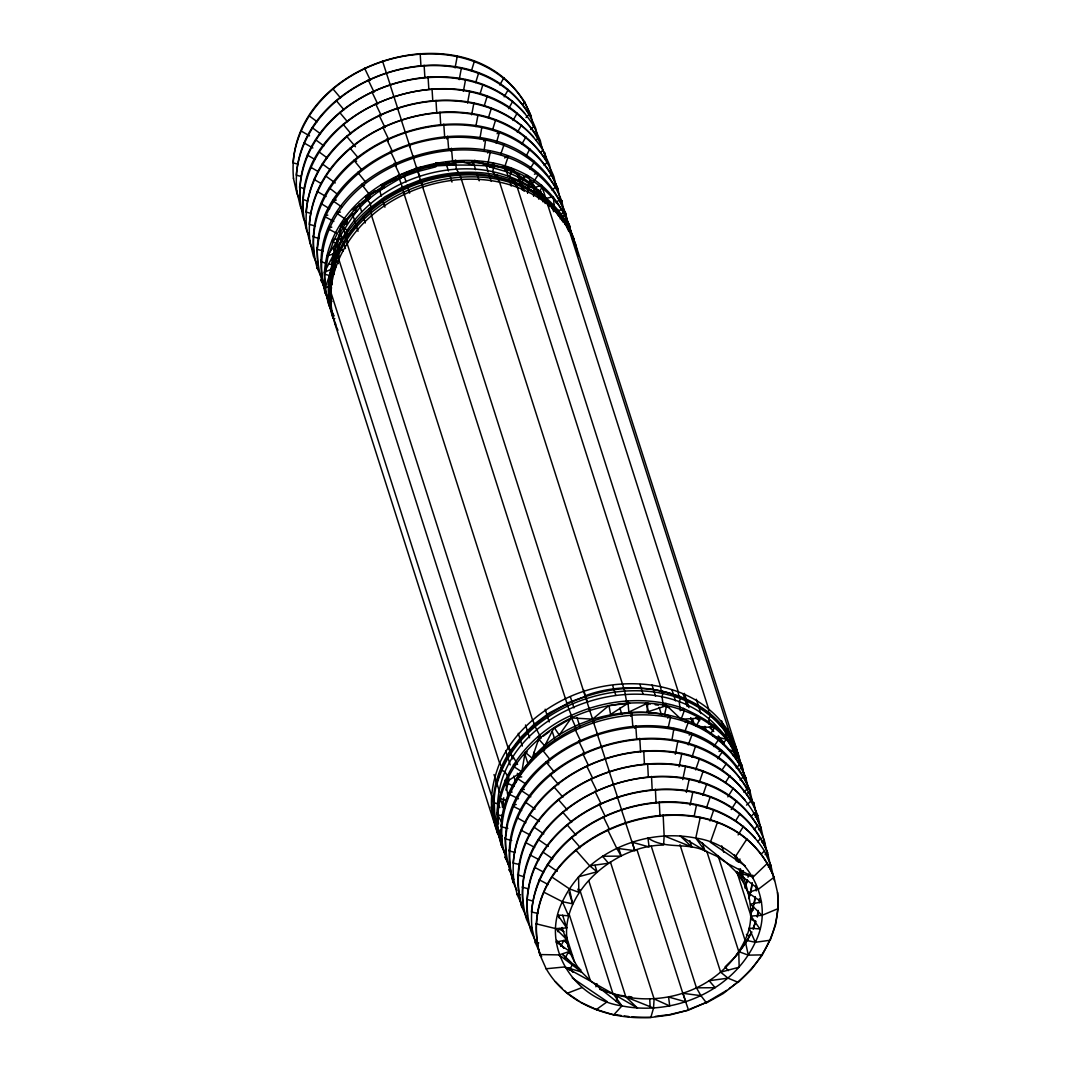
<?xml version="1.0" encoding="UTF-8"?>
<svg xmlns="http://www.w3.org/2000/svg" width="1071" height="1071" viewBox="0 0 1071 1071"><rect width="100%" height="100%" fill="white"/><g stroke="black" fill="none" stroke-linecap="round" stroke-linejoin="round"><path stroke-width="1.5" d="M735.764 759.085C735.001 733.822 703.62 717.905 683.593 708.453C646.897 695.36 605.61 699.376 570.602 715.723C520.118 737.718 478.965 799.582 505.03 853.828M331.475 298.889C327.686 280.133 336.91 262.837 339.012 244.938C362.493 194.266 420.368 165.764 474.895 169.098C519.756 172.15 567.617 201.857 576.078 248.499M351.69 214.254L347.044 220.358L339.293 234.696L339.186 238.766L333.991 253.881L324.459 272.168C324.111 287.336 326.615 302.798 333.857 316.28M737.598 758.522L736.326 748.04L575.328 243.545C525.633 114.865 296.895 189.313 334.674 322.96L495.672 827.455L500.907 839.115M332.077 282.784C330.457 266.438 332.934 249.851 339.293 234.696M580.696 1002.282L596.386 1009.525L613.723 1014.906L621.93 1005.897C574.725 999.417 539.931 946.162 562.409 901.688C585.101 852.985 644.099 827.722 695.762 838.071C742.953 844.55 777.747 897.806 755.283 942.279C732.577 990.983 673.579 1016.245 621.93 1005.897L590.335 980.554L581.513 971.986L564.551 966.966L546.197 968.76C566.894 1004.839 610.965 1020.114 650.833 1017.45L653.538 1008.052L654.1 998.895L610.363 861.834M663.15 814.87L664.154 835.902L663.592 845.073C603.843 845.26 535.795 915.504 581.513 971.986L559.129 954.89L539.824 954.569C505.686 827.455 725.228 755.845 773.998 877.296L758.563 889.077L747.946 892.585L743.1 881.781L739.03 869.036M293.521 178.562C282.075 58.276 484.159 0.776 531.002 115.963L524.643 101.785M297.631 164.077L292.999 162.846C302.705 57.807 466.487 11.54 524.803 102.24L522.594 104.449M296.774 190.959C285.234 69.802 489.099 12.089 535.728 128.48L537.655 137.155M300.884 176.38L296.252 175.149C306.011 69.535 470.691 23.027 529.328 114.222L526.008 117.529M305.998 223.906L303.548 218.645C270.508 96.229 470.397 22.29 533.84 126.191L530.52 129.497M309.291 236.41L306.828 231.122C269.571 97.461 509.863 25.717 546.96 161.815M306.534 228.136C296.198 111.237 481.294 50.966 542.877 150.141L540.668 152.35M310.644 213.303L306.011 212.071C316.28 110.541 464.747 62.172 533.586 136.981M309.787 240.52C298.019 116.739 506.288 57.794 553.935 176.688L556.625 188.67M315.436 226.008L309.265 224.375C319.238 116.471 487.492 68.946 547.401 162.123L544.081 165.429M320.952 276.438L317.029 267.696L317.311 268.567C280.776 137.597 507.44 63.082 557.696 188.282L557.964 189.165L551.15 173.716M325.223 289.813C270.735 155.804 512.085 70.057 561.954 201.656L561.539 200.344L564.109 210.987M330.524 305.235C267.348 162.029 538.673 76.028 569.531 229.716M329.279 306.078L325.691 290.522L324.459 272.168C332.934 151.774 546.21 110.273 573.159 240.667M332.117 284.297L324.995 288.313L331.622 269.182L333.991 253.881L327.003 255.822C341.93 236.945 350.445 213.383 369.99 198.242C384.141 186.033 401.638 179.004 416.539 167.852C448.147 163.836 479.5 164.385 511.108 167.986L521.443 178.629L534.737 187.639L545.889 198.483L554.631 210.88L569.236 224.455L572.811 240.011M522.902 180.343L523.371 177.277M523.545 177.746L522.032 183.851M527.454 192.66L529.141 181.842M527.628 193.128L529.543 180.771M533.465 195.645L534.188 190.986L533.639 196.113M502.205 836.143L498.189 830.989C492.017 774.561 538.994 726.54 589.826 710.609L585.047 695.829C643.658 673.672 729.204 697.234 741.078 765.966M502.299 807.186L503.758 797.801M509.542 867.349C468.723 774.279 586.265 695.106 669.924 715.883L670.486 717.637L668.25 727.356M512.728 877.939C460.958 744.278 700.514 660.392 750.115 791.241L747.598 793.076M743.729 792.112L747.424 788.725C682.495 683.994 480.504 758.576 513.304 882.718L513.036 881.835C475.819 745.911 721.426 674.422 756.474 814.188M513.652 879.224C501.723 755.457 710.247 696.445 757.759 815.406L755.256 817.213M519.435 864.498L513.129 863.079C523.09 755.202 691.317 707.677 751.213 800.84L746.527 805.124M745.229 800.224C670.58 715.856 491.067 789.595 521.791 906.816L521.617 906.361C486.662 776.288 711.72 703.112 761.026 827.883L758.536 829.69M531.992 931.395L526.343 918.878C490.705 789.314 715.281 716.057 764.306 840.347L761.816 842.167M537.334 945.265L530.895 930.927C495.538 802.246 718.106 729.364 767.452 852.355L765.082 854.631M531.939 927.767C521.604 812.742 703.995 753.368 764.453 851.043L760.946 854.256M537.736 913.389L531.43 911.97C541.524 812.086 687.582 764.507 755.309 838.098M748.04 877.203L748.522 874.097M750.691 892.063L752.137 882.799M750.825 892.531L752.257 883.267M740.315 868.675C749.031 891.233 756.3 917.004 745.014 940.11C737.357 956.845 724.424 970.621 709.163 980.728C676.926 1001.733 634.661 1004.518 599.613 988.868M753.957 904.285L755.149 896.614M754.091 904.754L755.269 897.083M757.224 916.508L758.174 910.404M757.358 916.977L758.295 910.872M777.479 892.438C781.924 930.471 759.875 967.233 729.324 988.453M519.448 776.207L521.805 771.843L525.178 752.257L532.167 758.214C585.917 694.557 714.397 692.723 746.273 779.193L739.164 762.847M331.528 287.564L328.569 303.869L333.817 315.53M455.081 67.901L457.277 56.094M459.231 79.629L461.427 67.821M463.382 91.356L465.577 79.535M467.532 103.084L469.727 91.263M471.682 114.811L473.877 102.99M475.832 126.539L478.027 114.717M479.915 138.561L481.91 126.739M484.186 149.712L485.752 138.802L483.677 141.091M487.841 163.836L490.17 152.618L489.608 150.85L487.626 153.033M616.267 1001.465L617.445 994.531M664.582 714.518L666.644 705.575L665.934 703.379L663.337 705.883L669.482 707.636M671.932 740.181L673.913 728.387M675.319 754.225L677.903 740.878M679.041 766.809L681.879 753.408M682.722 779.608L685.547 766.207M686.404 792.406L689.229 779.005M690.072 805.218L692.91 791.804M694.128 816.397L696.578 804.602M767.639 863.119L753.141 877.002L727.356 863.413L716.847 856.278L704.905 850.762L695.762 838.071L700.26 817.414M446.808 138.976L447.611 136.191L448.642 148.896M450.677 150.957L451.467 148.24L452.631 161.426M567.59 228.525L569.933 226.664L562.69 209.889L554.631 210.88L553.346 196.649L545.889 198.483L541.431 185.069L534.737 187.639L527.24 175.43L521.443 178.629L506.342 171.655L489.822 166.902L474.707 160.329L472.271 164.492L455.309 160.302L454.117 164.465L435.763 162.832L435.817 166.835L417.824 171.534L380.941 184.841L384.502 187.438L365.439 196.381L366.148 198.577L370.459 203.557L370.968 209.126C338.998 236.37 317.672 283.708 335.879 324.406M537.481 741.306L540.989 737.865L537.923 736.848L538.633 739.044L532.167 758.214L521.805 771.843L505.726 782.352L508.256 798.297M471.414 70.887L474.453 61.034M475.658 82.641L478.697 72.788M479.902 94.395L482.941 84.529M484.146 106.136L487.185 96.283M488.389 117.89L491.428 108.037M492.633 129.645L495.672 119.791M496.248 143.26L499.568 131.813L497.078 133.741M500.679 154.452L503.839 145.187L503.41 143.875M595.878 986.793L596.935 983.66M496.342 786.435C522.046 684.65 694.959 648.825 738.575 755.068L736.031 756.916C688.707 639.615 480.424 701.05 498.591 823.827M505.833 790.05L509.528 779.246L505.017 780.143L505.726 782.352L513.946 786.382M738.896 862.088L739.954 858.982M742.042 873.802L743.1 870.723M742.163 874.271L743.234 871.178M745.844 884.459L747.424 879.853M744.921 887.993L747.558 880.322M748.602 898.167L750.169 893.589M748.723 898.636L750.302 894.057M750.838 913.376L753.435 905.798M750.45 915.357L753.569 906.267M753.1 928.557L755.671 921.02M753.221 929.012L755.805 921.488M630.725 716.298L631.783 713.273L632.827 726.58M634.875 728.36L635.772 725.763L636.683 738.736M567.697 228.846L569.236 224.455L564.993 224.495M589.826 710.609L589.037 708.319L589.733 710.528C614.5 702.656 641.074 700.541 666.644 705.575L681.116 719.27L684.302 710.662L683.593 708.453L680.219 710.729L679.282 701.773L680.446 698.6L679.603 695.949L678.733 696.552C592.035 661.463 460.49 743.194 501.844 843.225M684.677 732.082L688.144 722.711L687.582 720.957L685.239 722.537M688.265 744.88L692 734.773L691.571 733.461L689.175 735.067M691.946 757.344L695.561 745.965M695.628 769.862L699.524 758.482M699.216 782.633L703.112 771.254M702.804 795.405L706.686 784.026M706.378 808.177L710.274 796.797M709.966 820.948L713.862 809.582M736.232 955.332L745.523 943.109L751.012 932.961M747.223 940.673L751.922 931.971M499.769 84.984L503.946 77.648M504.173 96.832L508.35 89.482M508.578 108.666L512.755 101.33M512.982 120.514L517.173 113.178M517.387 132.349L521.577 125.012M521.791 144.197L525.981 136.86M525.968 156.393L529.891 148.896M529.864 169.044L534.148 162.27L533.733 160.945M572.717 240.132L573.922 239.168L566.546 221.938L563.574 222.313L554.443 209.381L542.81 198.068L538.673 192.74L542.127 187.264L541.431 185.069M334.808 318.636L333.268 318.569C318.676 278.714 338.034 234.455 369.294 208.443L370.968 209.126C417.623 169.593 492.62 159.392 542.81 198.068L545.273 197.118L546.116 199.768L545.219 201.187L557 212.634L568.781 228.98L729.793 733.461L736.326 748.04L739.914 763.596M557.964 931.757L559.544 928.544L563.614 931.315M560.628 946.349L563.948 940.392L566.653 942.226M565.033 958.197L568.353 952.239L571.03 954.06M569.437 970.045L572.757 964.074L562.69 954.288M338.168 246.049L341.863 240.614L339.507 237.949M710.354 733.996L714.611 727.731L713.915 725.536L709.203 727.048L713.755 731.48M713.822 746.607L718.467 739.793L717.905 738.026M717.637 758.723L722.309 751.842L721.894 750.53L718.962 751.481M721.693 770.464L726.165 763.904L725.884 763.034M725.335 782.821L729.833 775.551M727.838 796.864L733.26 788.229M731.252 809.556L736.674 800.921M735.603 820.881L740.101 813.599M738.106 834.925L743.515 826.277M735.523 856.425L746.942 838.968M354.474 210.585L362.895 201.375M499.983 829.905L501.041 834.456L497.921 834.483C488.041 807.065 493.811 776.207 509.435 752.11L510.506 752.056L508.029 747.719L347.031 243.224L347.031 239.81L345.625 238.846C387.407 175.872 484.427 152.725 546.116 199.768M524.295 755.55L527.173 751.762M722.617 743.836L726.54 739.311C710.983 721.707 689.389 710.622 666.644 705.575L647.031 712.095L647.888 702.991L628.878 712.081L627.793 700.769L626.883 703.379L608.208 705.802M489.822 166.902L493.45 162.912L494.159 165.108L492.821 171.561L495.967 176.447L497.305 174.975L514.964 180.048L531.082 187.492M536.143 140.368L538.191 137.717M549.102 176.902L551.431 174.586C488.992 75.666 304.204 135.816 313.723 253.01M552.141 190.343L555.421 187.077L554.992 185.765M553.935 205.016L551.752 207.198L553.774 211.683M556.13 202.847L559.41 199.581L558.848 197.827M366.282 198.055L374.877 190.852M728.334 970.634L725.08 966.872L736.366 955.787L745.523 943.109M667.661 718.052L669.924 715.883M729.646 742.685L732.029 740.489L731.185 737.852L729.712 737.959C718.266 718.574 699.577 704.517 678.733 696.552L678.211 691.571L517.199 187.077L515.245 184.306L514.964 180.048L513.21 181.401L509.689 176.42L511.818 170.195L511.108 167.986L506.342 171.655L504.133 168.522L496.73 166.393M732.644 755.524L735.884 752.552L726.54 739.311L712.59 735.991M736.205 767.84L739.726 764.614C677.3 665.693 492.513 725.83 502.031 843.038M740.021 779.929L743.582 776.662L743.154 775.35M751.012 816.611L754.399 812.916L761.026 827.883M754.319 829.155L757.706 825.46M757.625 841.712L761.012 838.017M560.12 218.792L565.943 214.16C515.834 89.348 290.201 162.926 325.289 293.574M745.282 779.568L741.721 764.922L729.712 737.959L729.793 733.461C696.418 678.572 618.824 672.494 565.22 698.828C537.173 712.51 512.701 734.599 499.635 763.262C491.268 784.226 487.01 810.426 498.283 830.868L497.078 831.832L501.656 842.047M504.669 157.932L507.266 155.938L507.828 157.691L504.133 168.522C525.553 176.139 542.756 191.803 554.631 210.88M381.383 186.019L396.953 176.835M543.452 736.031L549.624 731.426M552.101 729.592L572.222 717.677L566.613 703.219L585.248 696.418L420.394 179.915C445.161 172.043 471.735 169.928 497.305 174.975L497.801 179.285L499.541 182.003L660.553 686.484L661.276 691.531L661.945 690.875L662.788 693.526L662.039 696.819L663.337 705.883M726.821 990.314L706.325 1002.456L689.898 1009.056M332.224 271.525L334.741 269.691L333.576 264.698M332.023 301.366L328.569 303.869L331.18 305.596M740.128 768.804L742.431 767.131L735.884 752.552L728.267 749.325M768.362 867.108L770.732 864.833L774.36 880.523M628.503 702.964L610.577 714.437L608.957 705.494L592.584 719.15L571.312 717.918L559.263 735.041L554.135 727.504L544.751 745.844L538.633 739.044M364.555 185.537L361.596 184.319L369.669 194.735L369.99 198.242L351.998 209.595L357.393 210.599L340.939 224.147L339.186 238.766L332.532 239.676L333.242 241.885L327.699 258.017L325.169 274.363L331.3 275.983L331.595 285.247M709.096 724.183L708.882 718.44L710.769 715.669L709.926 713.032L708.694 713.42L708.52 708.641L547.522 204.159C472.994 146.151 340.752 194.909 330.564 291.258L491.562 795.74L494.226 799.528L492.955 800.131L493.798 802.781L497.024 803.504L499.903 807.588M324.459 272.168L331.622 269.182M736.741 871.433L750.985 916.053L761.963 915.357L778.122 908.623L777.613 892.906L773.998 877.296M538.365 138.172C476.622 40.35 293.869 99.817 303.28 215.74M534.456 174.212L537.575 173.007L538.137 174.76L532.126 184.279L534.737 187.639M582.169 987.529L567.054 993.353L564.564 990.648M559.129 954.89L569.745 951.383L562.114 927.473M595.007 865.408L597.042 871.794L578.527 876.747L578.889 892.344L569.37 888.81L551.846 876.988M679.951 844.671L720.649 972.173L739.151 967.207L738.789 951.624L706.753 851.217M669.696 1014.545L688.546 1010.1L669.844 1014.987L650.833 1017.45L631.81 1016.981M512.152 792.031L509.006 792.647L509.568 794.401L518.511 798.792M516.195 804.508L512.996 805.151L513.424 806.463L507.882 822.608L505.351 838.954L505.873 855.1M327.806 215.164L324.834 215.566L325.263 216.878L319.72 233.023L317.19 249.369L317.712 265.514M331.782 227.199L328.69 227.628L329.252 229.381L336.428 233.183M338.838 251.404L336.388 251.739L337.231 254.376L338.731 255.179L338.623 258.767L499.635 763.262L502.205 767.412L501.027 767.639L501.871 770.29L504.91 771.776L508.765 778.001M575.703 849.972L589.679 865.81L608.515 863.239L602.518 856.238L621.234 856.144L618.69 848.178M718.052 855.649L745.014 940.11L755.283 942.279L770.277 940.231L775.658 924.527L778.001 908.154M770.143 939.762L762.097 955.345L751.347 969.496L738.254 982.348L728.012 978.158L709.163 980.728L715.16 987.716L696.445 987.823L651.181 845.983M441.145 162.912L416.847 168.401L399.831 175.229L394.275 163.194L396.27 165.818M446.072 162.27L449.351 161.855M655.439 1016.392L668.117 1014.746M730.931 750.664L735.175 750.356M535.821 923.724L555.715 928.611L566.693 927.901L562.623 915.156M681.116 719.27L700.421 718.106L696.204 726.245L714.611 727.731M516.182 764.466L513.424 764.614L514.12 766.809L521.805 771.843M521.738 776.89L517.413 777.104L517.976 778.871L526.33 784.333M524.335 789.461L521.403 789.608L521.818 790.92L530.828 796.824M523.117 907.887L517.065 894.312L520.573 894.74M541.672 956.778L535.272 942.52L538.78 942.949M454.251 161.426L464.024 161.44M629.976 703.379L626.883 703.379L624.647 690.915L460.008 175.001L456.366 169.071L455.309 160.302M336.307 200.063L333.242 200.023L333.657 201.335L341.703 206.917M340.417 212.125L337.084 212.085L337.646 213.839L347.044 220.358L347.044 224.227L340.939 224.147L341.636 226.342L347.044 230.091L347.031 236.236L344.782 236.196L345.625 238.846M738.789 951.624L748.321 955.158L761.976 954.877M736.192 752.364L737.732 752.431L740.958 766.421M498.189 830.989L501.081 831.297M607.498 829.423L616.749 848.299L634.875 850.669L631.823 841.11M637.031 849.865L682.803 993.299L700.929 995.669L706.472 1002.898L723.179 993.58L738.133 981.893M472.097 161.667L483.115 163.18M645.411 703.406L650.298 704.075M655.198 704.758L658.451 705.2M702.362 842.797L704.905 850.762C686.511 842.101 665.037 849.772 647.955 838.004L649.106 846.947L632.024 842.167L625.424 822.22M625.477 996.057L617.606 994.972L599.773 989.323M628.623 996.485L631.783 996.927M615.089 1014.679L621.167 1015.509M624.206 1015.924L628.771 1016.553M543.68 892.103L562.409 901.688L572.677 903.844L569.37 888.81M535.942 191.803L539.101 192.512M496.944 812.635L497.654 814.83L503.477 816.142M507.841 828.311L501.496 826.892L500.933 825.139M511.737 840.387L505.351 838.954L504.923 837.629M515.298 852.382L509.194 851.003L508.912 850.133M524.014 876.721L517.521 874.833M528.592 888.943L522.099 887.056M533.157 901.166L526.678 899.279M304.137 188.683L299.385 186.997M307.39 200.987L302.638 199.3M319.145 238.445L313.201 236.865L312.919 235.995M323.268 250.975L317.19 249.369L316.775 248.057M325.745 263.078L321.18 261.873L320.617 260.106M328.797 263.881L331.836 264.684L332.331 279.598M706.325 1002.456L688.546 1010.1L685.654 1001.8L668.572 997.021L669.736 1005.964L654.1 998.895M753.141 877.002L736.179 871.981L727.356 863.413L695.762 838.071M544.577 750.236L541.913 749.352L550.24 759.741M548.941 762.86L545.902 761.842L554.162 771.856M507.333 800.988L500.184 798.484L503.812 809.167M664.154 835.902L691.826 847L689.791 840.628M588.729 880.616L625.852 996.954L653.538 1008.052M356.616 161.319L353.899 160.208L361.503 169.513M365.439 196.381L369.99 198.242M521.684 810.519L513.424 806.463C551.766 717.329 709.243 690.875 750.115 791.241M525.874 822.742L516.985 817.655M530.105 834.992L521.015 830.145M534.63 847.375L525.553 842.529M539.168 859.772L530.078 854.926M543.693 872.169L534.616 867.323M548.232 884.566L539.141 879.719M564.551 966.966C589.197 980.206 613.375 993.794 637.473 1008.039L625.852 996.954M309.573 135.856L300.723 130.769M312.866 147.985L304.017 142.912M314.713 159.351L307.323 155.041M318.007 171.48L310.617 167.17M321.3 183.623L313.91 179.312M326.053 196.529L317.203 191.441M329.667 208.832L320.992 203.503M333.844 221.429L325.263 216.878C362.748 132.804 501.924 103.633 555.421 187.077M735.737 859.21L739.927 861.432M750.476 908.569L753.382 910.109M750.865 919.159L755.229 921.475M704.905 850.762L680.219 835.929L691.826 847M535.058 809.127L525.392 802.112M539.302 821.444L529.422 814.603M543.787 833.921L533.907 827.08M548.272 846.398L538.392 839.557M552.77 858.875L542.877 852.034M557.255 871.352L547.361 864.511M695.628 717.851L699.698 720.609M745.389 866.024L710.394 842.275L717.436 822.354M559.705 928.999L563.788 931.77M564.109 940.847L568.166 943.591M568.527 952.681L572.543 955.412M572.757 964.074L579.424 968.599M580.924 969.951L572.931 964.529L562.864 954.743M572.289 977.943L607.297 1001.68L596.386 1009.525M566.88 992.911L579.317 1001.345M747.946 892.585L761.535 901.969L750.597 904.098L761.963 915.357M569.745 951.383L556.157 941.998L567.095 939.869L555.715 928.611M317.19 121.773L308.903 115.655M320.524 133.821L312.237 127.703M323.87 145.87L315.584 139.752M327.204 157.932L318.917 151.814M330.551 169.981L322.264 163.863M335.25 182.967L325.597 175.912M337.526 194.293L329.386 187.974M746.393 934.34L749.111 936.228M758.563 889.077L736.179 871.981L743.1 881.781M589.679 865.81L597.042 871.794M720.649 972.173L728.012 978.158M524.656 113.165C453.689 34.674 291.633 93.86 300.027 203.343M538.673 192.74L558.045 211.348L567.389 224.589L566.238 225.727L568.835 231.483M338.516 237.347L341.863 240.614M336.16 244.054L342.907 250.627M336.281 244.536L343.041 251.109M718.306 735.911L724.157 743.18M558.219 942.386L563.855 947.862M564.015 948.317L556.625 940.338M569.384 968.358L572.717 971.598M568.433 967.729L572.891 972.053M555.287 981.638L562.248 988.399M558.714 784.708L549.892 774.346M562.918 797.172L553.908 786.864M567.282 809.796L558.272 799.488M571.633 822.421L562.623 812.099M575.997 835.032L566.987 824.724M580.348 847.656L571.338 837.348M340.484 97.863L332.746 88.652M343.952 109.764L336.214 100.554M347.432 121.679L339.681 112.455M350.9 133.58L343.148 124.356M355.452 146.727L346.616 136.258M357.834 157.383L350.097 148.159M365.666 182.204L357.741 172.27M572.222 717.677L570.602 715.723L576.372 728.842M561.74 219.97L563.574 222.313M573.587 241.27L575.328 243.545L578.193 255.996M388.291 141.318L386.577 139.083L392.428 151.413M400.581 178.455L398.117 175.256L402.87 188.496L401.973 187.305L384.797 196.903L369.294 208.443L371.262 212.366L371.53 215.472L532.541 719.953L534.737 724.612L533.934 724.344L520.493 737.558L509.435 752.11L510.278 754.747L513.103 756.608L517.561 764.399M621.93 1005.897L612.786 993.205L579.719 889.599M550.066 203.798L558.995 216.462L563.4 212.085C509.903 128.64 370.727 157.812 333.242 241.885L339.012 244.938L333.724 260.36L330.952 283.132L328.315 284.23L329.158 286.867L330.752 287.296L331.274 303.254M540.119 191.548L545.701 199.447M539.891 191.388L544.51 197.934M757.826 825.942C696.096 728.133 513.384 787.6 522.795 903.496M333.951 249.302L338.382 255.594M333.188 248.512L338.516 256.076M337.285 261.873L333.697 256.812L338.302 263.627M561.057 957.554L559.477 955.533M750.985 916.053L759.861 928.905L749.111 928.169L755.283 942.279M566.693 927.901L557.817 915.062L568.567 915.799L562.409 901.688M616.749 848.299L621.234 856.144M696.445 987.823L700.929 995.669M497.654 814.83L501.496 821.952M580.268 740.329L574.591 728.226M584.9 753.957L578.581 740.717M588.474 765.47L582.57 753.221M592.558 778.001L586.573 765.738M596.748 790.733L590.764 778.47M600.925 803.478L594.941 791.215M605.115 816.209L599.131 803.946M609.292 828.941L603.308 816.678M370.459 80.445L364.528 68.102M374.1 92.226L368.17 79.883M377.742 104.021L371.811 91.678M381.396 115.815L375.466 103.472M385.038 127.61L379.107 115.266M388.679 139.391L382.749 127.047M395.828 162.698L390.42 151.131M540.989 737.865L533.934 724.344L549.436 712.804L567.041 703.727L401.973 187.305L420.394 179.915L420.863 181.267L412.696 155.804M541.872 147.718L540.279 140.529L533.84 126.191M546.344 200.906L548.954 206.703M545.152 199.367L547.094 203.704M540.065 190.598L544.51 200.478M767.572 852.824C720.234 736.567 516.624 794.294 527.374 915.625M770.852 865.301L764.453 851.043M774.132 877.778C725.362 756.34 505.86 827.937 539.998 955.037M332.452 254.028L333.831 257.294M332.599 259.543L335.759 266.559M332.733 260.025L335.879 267.04M299.545 199.38L297.002 193.704L293.387 178.094M302.839 211.884L300.268 206.168L296.64 190.477M313.348 250.842L310.095 243.599L306.413 227.654M316.641 263.359L313.375 256.076L309.666 240.051M324.808 288.501L320.885 279.759L321.3 281.071M324.727 291.807L327.994 299.104M329.306 302.022L330.618 304.927M332.425 315.932L334.393 320.296M334.674 322.96L337.941 330.256M498.283 830.868L500.224 835.193M501.067 844.336L504.99 853.078M508.979 865.582L505.057 856.84L505.606 858.594M513.625 879.545L509.046 869.344L509.461 870.656M513.036 881.835L516.958 890.59M521.617 906.361L528.123 920.859M539.824 954.569L546.357 969.215M544.831 152.591L546.076 158.28M542.877 150.141L549.383 164.639L551.351 173.462M593.95 723.474L593.026 720.823L597.203 733.528M409.872 146.7L408.854 143.742L412.844 155.871M420.167 53.55L420.93 65.572M424.116 65.264L424.879 77.286M428.065 76.978L428.828 88.987M432.015 88.679L432.778 100.701M435.964 100.393L436.727 112.415M439.913 112.107L440.676 124.129M632.024 842.167L634.875 850.669M682.803 993.299L685.654 1001.8M390.487 85.653L382.454 60.9M397.97 109.162L389.938 84.408M401.719 120.916L397.421 107.903M409.283 144.639L401.17 119.657M589.733 710.528L593.495 721.974M601.607 747.25L597.016 733.327M682.696 992.389L685.801 1001.8M609.279 771.294L601.005 745.831M613.362 784.066L609.078 771.12M617.445 796.837L613.161 783.892M621.528 809.622L617.257 796.677M625.625 822.394L621.341 809.448M753.971 803.304L753.689 802.433L756.193 813.317M747.143 787.854L747.424 788.725M721.653 720.863L728.253 741.547M696.311 699.243L700.889 713.567M704.946 726.299L706.472 731.065M518.551 173.81L524.147 191.334M684.369 693.365L688.948 707.703M692.509 718.869L694.543 725.241M736.246 855.93L738.28 862.302M517.266 174.171L522.353 190.103M683.084 693.727L687.154 706.472M690.715 717.637L692.75 724.009M734.452 854.698L736.487 861.071M505.592 168.535L508.136 176.501M509.153 179.7L511.188 186.073M671.919 689.697L675.48 700.849M721.76 845.876L723.795 852.248M485.685 163.863L488.229 171.829M489.246 175.015L491.281 181.401M652.011 685.012L655.559 696.177M659.12 707.329L661.664 715.294M473.114 161.694L475.658 169.66M476.675 172.859L479.219 180.825M639.949 684.449L643.002 694.008M646.054 703.567L649.106 713.125M443.769 124.129L444.719 137.731M639.762 738.267L640.578 751.855M445.897 162.953L448.441 170.918M449.459 174.104L452.002 182.07M612.719 685.694L615.771 695.266M619.841 708.011L621.876 714.384M416.673 166.956L419.725 176.514M420.742 179.7L423.286 187.666M583.508 689.697L587.577 702.456M592.665 718.387L593.682 721.573M404.999 131.679L405.28 132.55M404.048 175.617L406.083 181.99M407.1 185.176L409.644 193.141M570.374 696.766L573.936 707.931M576.988 717.49L580.04 727.048M379.348 189.661L381.383 196.047M382.401 199.233L384.944 207.198M545.166 709.23L549.222 721.974M552.275 731.533L555.327 741.105M359.16 203.851L361.703 211.817M363.23 216.596L365.265 222.969M525.486 725L529.556 737.745M534.134 752.096L535.661 756.876M577.871 889.158L578.889 892.344M352.439 213.758L358.035 231.296M518.244 733.314L522.313 746.072M524.857 754.038L527.909 763.596M569.116 892.692L572.677 903.844M568.969 913.617L590.335 980.554M342.894 226.664L345.438 234.629M346.455 237.816L347.981 242.595M508.712 746.219L512.781 758.964M517.36 773.316L518.377 776.502M565.943 935.09L574.591 962.173M339.842 231.015L342.385 238.98M343.403 242.166L345.438 248.539M505.659 750.57L510.224 764.922M513.785 776.073L515.82 782.446M558.045 914.728L559.062 917.914M494.026 774.547L499.608 792.045M502.66 801.59L504.682 807.962M491.04 807.012L499.675 834.068M643.751 750.798L644.447 764.44M647.634 763.61L648.33 777.251M651.503 776.421L652.199 790.063M655.385 789.233L656.081 802.889M659.267 802.059L659.964 815.7M759.352 902.786L759.326 898.73M757.759 815.406L761.334 830.949M764.306 840.347L767.84 855.729M767.452 852.355L771.093 868.126M760.905 827.401L764.587 843.346M749.7 789.929L752.565 802.38M745.711 777.426L748.415 788.524M741.721 764.922L744.225 775.819M573.079 236.517L574.873 244.295M565.394 212.406L567.536 221.737M557.696 188.282L560.909 202.285M531.002 115.963L533.264 125.508M544.336 200.009L545.193 203.49M540.467 190.959L543.051 201.897M531.765 927.299L535.446 942.975M513.478 878.755L517.239 894.767M501.764 846.545L494.748 815.486L494.226 799.528M332.867 267.763L334.272 273.922M333.844 274.35L332.452 260.066M745.014 940.11L748.321 955.158M649.722 998.815L650.151 1007.088M755.952 885.931L756.22 890.938M752.752 875.114L752.846 878.166M538.485 189.768L538.78 199.032M538.365 190.839L538.606 198.563M534.161 185.31L534.362 191.441M501.964 814.937L502.125 819.569M332.546 258.178L332.706 262.971"/></g></svg>
